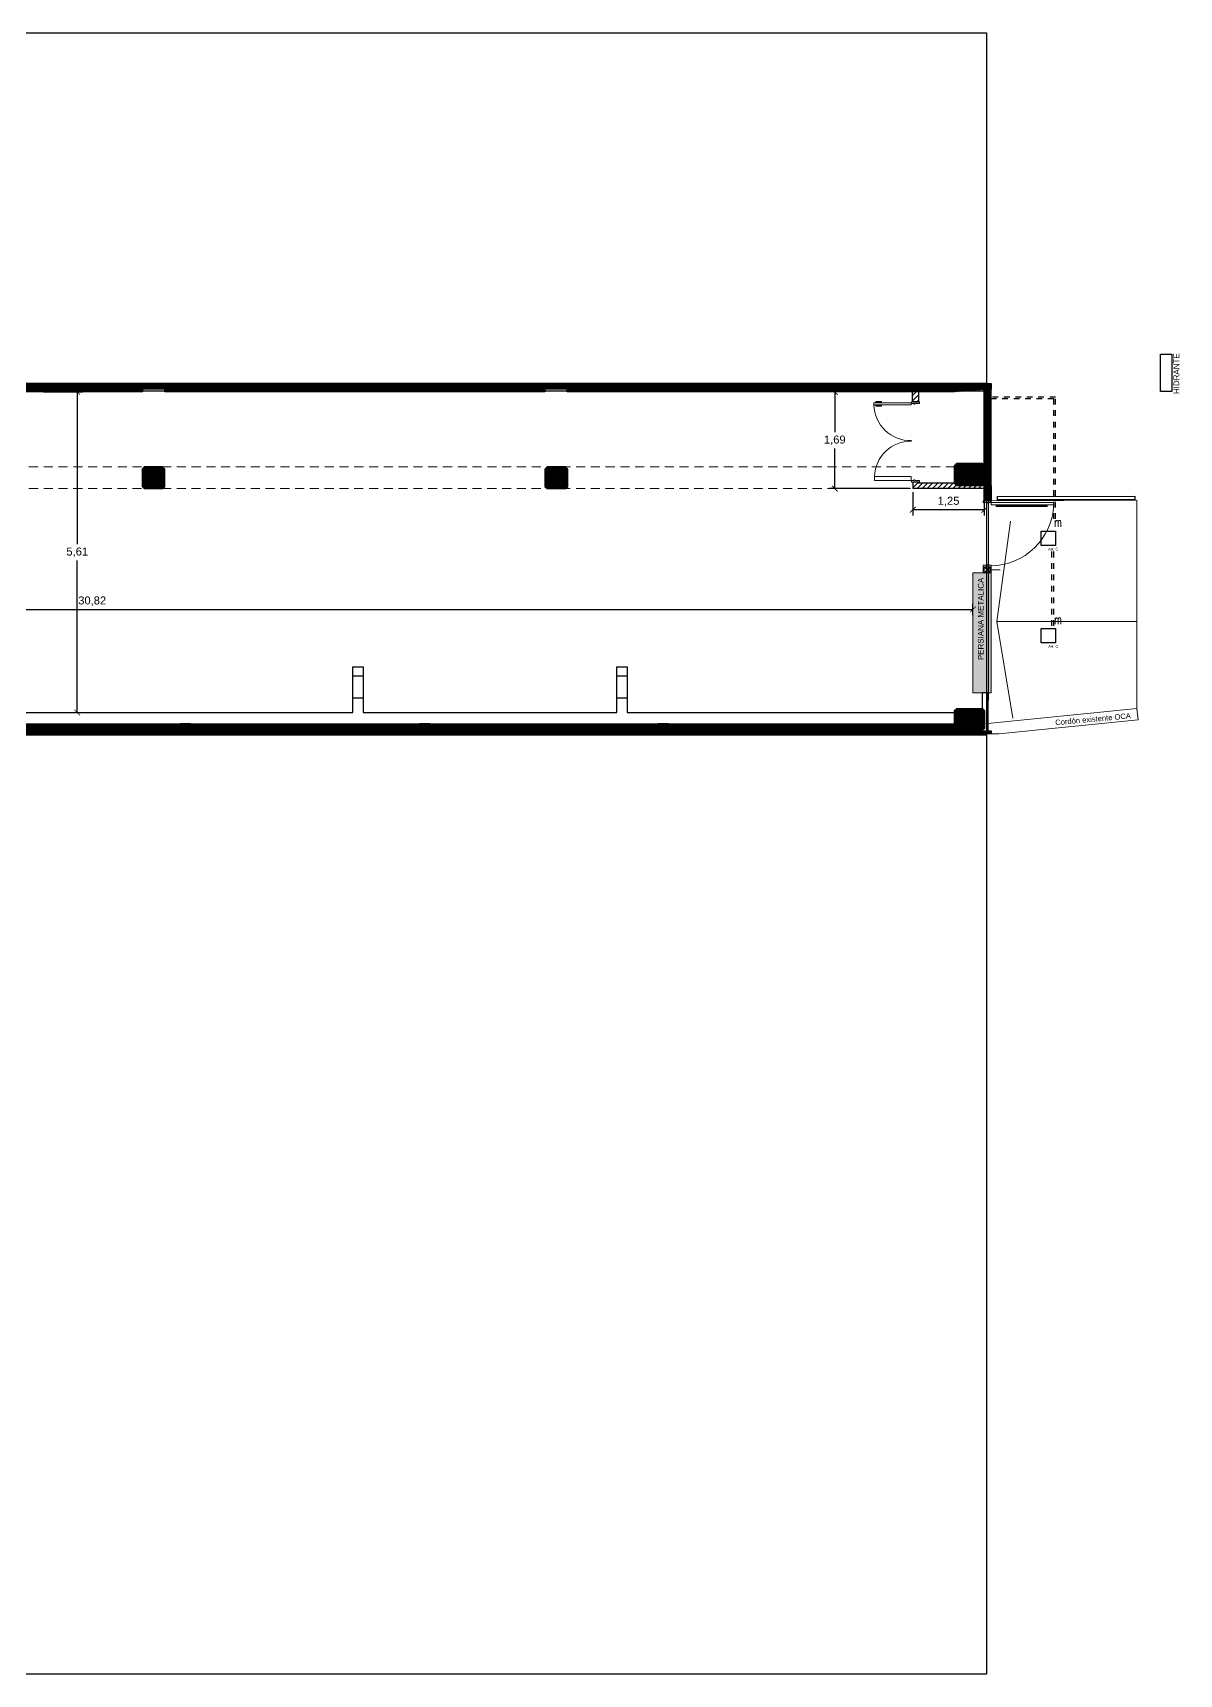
# Model space of a CAD drawing. Header units: millimetres. Extents: x 982.1 to 1021.6, y 2216.3 to 2245.1.
# Drawn here: x 1001.55 to 1021.61, y 2216.34 to 2245.06 of the extents above; entities that cross this region are included whole.
import ezdxf

# ---------------------------------------------------------------- set-up
doc = ezdxf.new("R2010")
doc.units = ezdxf.units.MM
doc.linetypes.add('HIDDEN2', pattern=[4.7625, 3.175, -1.5875])
for name, color, linetype in [('Barandas', 113, 'Continuous'), ('ESTRUCTURA', 3, 'Continuous'), ('H1', 253, 'Continuous'), ('Hatch - Medianera', 252, 'Continuous'), ('HT-Muros', 252, 'Continuous'), ('IA Hidrantes', 10, 'Continuous'), ('IE-Artefactos', 252, 'Continuous'), ('MU-Muros', 251, 'Continuous'), ('TA-Hatch Placa de roca de yeso', 253, 'Continuous')]:
    doc.layers.add(name, color=color, linetype=linetype)
for name, color, linetype, lineweight in [('CA-Puertas', 252, 'Continuous', 18), ('Proyección Viga', 14, 'HIDDEN2', 5), ('Vereda', 252, 'Continuous', 9)]:
    doc.layers.add(name, color=color, linetype=linetype, lineweight=lineweight)
doc.styles.add('ELE', font='SIMPLEX.SHX', dxfattribs={"width": 0.7})
doc.styles.get("Standard").update_dxf_attribs({"font": 'arial.ttf'})
doc.dimstyles.new('AEP', dxfattribs={"dimscale": 0.2, "dimtxt": 0.7, "dimasz": 0.5, "dimexe": 0.5, "dimexo": 0.3, "dimgap": 0.3, "dimtad": 1, "dimtih": 1, "dimtoh": 1, "dimtxsty": 'Standard', "dimblk": 'ARCHTICK', "dimcen": 0, "dimadec": 0, "dimazin": 0, "dimtfac": 1, "dimtmove": 0, "dimatfit": 3, "dimldrblk": 'DOT', "dimfxl": 1, "dimarcsym": 0})

# ---------------------------------------------------------------- blocks, each defined once
blk = doc.blocks.new('COL PARED')
at = {"layer": 'H1'}
h = blk.add_hatch(dxfattribs=at)
h.set_pattern_fill('ANSI31', color=256, scale=0.005)
h.paths.add_polyline_path([(0.52, 0.155), (0.48, 0.195), (0.04, 0.195), (0, 0.155), (0, -0.155), (0.04, -0.195), (0.48, -0.195), (0.52, -0.155)])
at = {"layer": 'ESTRUCTURA'}
blk.add_lwpolyline([(0, 0.155), (0.04, 0.195), (0.48, 0.195), (0.52, 0.155), (0.52, -0.155), (0.48, -0.195), (0.04, -0.195), (0, -0.155)], close=True, dxfattribs=at)
blk = doc.blocks.new('new blockSFEG')
at = {"ltscale": 0.05}
for p, q in [((1018.336, 2235.649), (1018.436, 2235.75)), ((1018.436, 2235.65), (1018.336, 2235.75))]:
    blk.add_line(p, q, dxfattribs=at)
blk.add_lwpolyline([(1018.336, 2235.75), (1018.436, 2235.75), (1018.436, 2235.65), (1018.336, 2235.65), (1018.336, 2235.75)], dxfattribs=at)
blk = doc.blocks.new('new blockiwej')
at = {"layer": 'CA-Puertas'}
for p, q in [((1016.303, 2238.667), (1016.303, 2238.675)), ((1016.311, 2238.667), (1016.311, 2238.675)), ((1016.303, 2238.619), (1016.303, 2238.611)), ((1016.311, 2238.619), (1016.311, 2238.611))]:
    blk.add_line(p, q, dxfattribs=at)
for points in [[(1016.291, 2238.659), (1016.291, 2238.667), (1016.323, 2238.667), (1016.323, 2238.659), (1016.291, 2238.659)], [(1016.303, 2238.675), (1016.399, 2238.675), (1016.399, 2238.682), (1016.303, 2238.682), (1016.303, 2238.675)], [(1016.267, 2238.627), (1016.919, 2238.627), (1016.919, 2238.659), (1016.267, 2238.659), (1016.267, 2238.627)], [(1016.291, 2238.627), (1016.291, 2238.619), (1016.323, 2238.619), (1016.323, 2238.627), (1016.291, 2238.627)], [(1016.303, 2238.611), (1016.399, 2238.611), (1016.399, 2238.603), (1016.303, 2238.603), (1016.303, 2238.611)], [(1016.279, 2237.371), (1016.92, 2237.371), (1016.92, 2237.303), (1016.279, 2237.303), (1016.279, 2237.371)]]:
    blk.add_lwpolyline(points, dxfattribs=at)
for points in [[(1016.927, 2238.681), (1016.927, 2238.651), (1016.967, 2238.651), (1016.967, 2238.639), (1016.987, 2238.639), (1016.987, 2238.651), (1017.067, 2238.651), (1017.067, 2238.681)], [(1016.927, 2237.273), (1016.927, 2237.303), (1016.967, 2237.303), (1016.967, 2237.315), (1016.987, 2237.315), (1016.987, 2237.303), (1017.067, 2237.303), (1017.067, 2237.273)]]:
    blk.add_lwpolyline(points, close=True, dxfattribs=at)
blk.add_circle((1016.922, 2238.656), 0.005, dxfattribs=at)
for centre, radius, start, end in [((1016.911, 2238.643), 0.644, 181.4144, 271.4128), ((1016.913, 2237.355), 0.634, 88.5872, 178.5856)]:
    blk.add_arc(centre, radius, start, end, dxfattribs=at)
blk = doc.blocks.new('new blockdewqwq')
at = {"layer": 'CA-Puertas'}
for p, q in [((1018.422, 2236.788), (1018.422, 2236.778)), ((1018.431, 2236.788), (1018.431, 2236.778)), ((1019.277, 2236.788), (1019.277, 2236.778)), ((1019.287, 2236.788), (1019.287, 2236.778))]:
    blk.add_line(p, q, dxfattribs=at)
for points in [[(1018.301, 2236.838), (1018.301, 2236.868), (1018.181, 2236.868), (1018.181, 2236.838)], [(1019.417, 2236.798), (1018.321, 2236.798), (1018.321, 2236.838), (1019.417, 2236.838), (1019.417, 2236.798)], [(1018.447, 2236.798), (1018.447, 2236.788), (1018.407, 2236.788), (1018.407, 2236.798), (1018.447, 2236.798)], [(1019.302, 2236.778), (1018.407, 2236.778), (1018.407, 2236.768), (1019.302, 2236.768), (1019.302, 2236.778)], [(1019.302, 2236.798), (1019.302, 2236.788), (1019.262, 2236.788), (1019.262, 2236.798), (1019.302, 2236.798)]]:
    blk.add_lwpolyline(points, dxfattribs=at)
for points in [[(1018.321, 2236.868), (1018.321, 2236.838), (1018.281, 2236.838), (1018.281, 2236.826), (1018.261, 2236.826), (1018.261, 2236.838), (1018.181, 2236.838), (1018.181, 2236.868)], [(1018.321, 2235.71), (1018.321, 2235.74), (1018.281, 2235.74), (1018.281, 2235.752), (1018.261, 2235.752), (1018.261, 2235.74), (1018.181, 2235.74), (1018.181, 2235.71)]]:
    blk.add_lwpolyline(points, close=True, dxfattribs=at)
blk.add_arc((1018.3, 2236.848), 1.118, 270.5143, 357.4446, dxfattribs=at)
blk = doc.blocks.new('_ARCHTICK')
at = {"color": 0, "linetype": 'ByBlock', "const_width": 0.15}
blk.add_lwpolyline([(-0.5, -0.5), (0.5, 0.5)], dxfattribs=at)
blk = doc.blocks.new('*D155')
at = {"layer": 'Defpoints', "color": 0, "linetype": 'ByBlock', "ltscale": 1e-05, "transparency": 16777216}
for p in [(1001.679, 2238.773), (1002.012, 2233.163), (1002.328, 2233.163)]:
    blk.add_point(p, dxfattribs=at)
at = {"layer": 'Hatch - Medianera', "color": 0, "linetype": 'ByBlock', "lineweight": -2, "ltscale": 1e-05, "transparency": 16777216}
for p, q in [((1001.739, 2238.773), (1002.428, 2238.773)), ((1002.328, 2238.773), (1002.328, 2236.112)), ((1002.328, 2233.163), (1002.328, 2235.824)), ((1002.072, 2233.163), (1002.428, 2233.163))]:
    blk.add_line(p, q, dxfattribs=at)
at = {"layer": 'Hatch - Medianera', "color": 0, "linetype": 'ByBlock', "lineweight": -2, "ltscale": 1e-05, "transparency": 16777216, "xscale": 0.1, "yscale": 0.1, "zscale": 0.1}
for p, rotation in [((1002.328, 2238.773), 90), ((1002.328, 2233.163), 270)]:
    blk.add_blockref('_ARCHTICK', p, dxfattribs=dict(at, rotation=rotation))
at = {"layer": 'Hatch - Medianera', "color": 0, "linetype": 'ByBlock', "ltscale": 1e-05, "transparency": 16777216, "insert": (1002.328, 2235.968), "char_height": 0.14, "attachment_point": 5}
blk.add_mtext('5,61', dxfattribs=at)
blk = doc.blocks.new('_Dot')
at = {"color": 0, "linetype": 'ByBlock', "lineweight": -2}
blk.add_line((-0.5, 0), (-1, 0), dxfattribs=at)
at = {"color": 0, "linetype": 'ByBlock', "const_width": 0.5}
blk.add_lwpolyline([(-0.25, 0, 1), (0.25, 0, 1)], format="xyb", close=True, dxfattribs=at)
blk = doc.blocks.new('*D156')
at = {"layer": 'Defpoints', "color": 0, "linetype": 'ByBlock', "ltscale": 1e-05, "transparency": 16777216}
for p in [(987.178, 2235.48), (1018.001, 2234.968), (1018.001, 2234.806)]:
    blk.add_point(p, dxfattribs=at)
at = {"layer": 'Hatch - Medianera', "color": 0, "linetype": 'ByBlock', "lineweight": -2, "ltscale": 1e-05, "transparency": 16777216}
for p, q in [((987.178, 2235.42), (987.178, 2234.868)), ((987.178, 2234.968), (1018.001, 2234.968)), ((1018.001, 2234.866), (1018.001, 2235.068))]:
    blk.add_line(p, q, dxfattribs=at)
at = {"layer": 'Hatch - Medianera', "color": 0, "linetype": 'ByBlock', "lineweight": -2, "ltscale": 1e-05, "transparency": 16777216, "xscale": 0.1, "yscale": 0.1, "zscale": 0.1, "rotation": 180}
blk.add_blockref('_ARCHTICK', (987.178, 2234.968), dxfattribs=at)
at = {"layer": 'Hatch - Medianera', "color": 0, "linetype": 'ByBlock', "lineweight": -2, "ltscale": 1e-05, "transparency": 16777216, "xscale": 0.1, "yscale": 0.1, "zscale": 0.1}
blk.add_blockref('_ARCHTICK', (1018.001, 2234.968), dxfattribs=at)
at = {"layer": 'Hatch - Medianera', "color": 0, "linetype": 'ByBlock', "ltscale": 1e-05, "transparency": 16777216, "insert": (1002.589, 2235.112), "char_height": 0.14, "attachment_point": 5}
blk.add_mtext('30,82', dxfattribs=at)
blk = doc.blocks.new('*D164')
at = {"layer": 'Defpoints', "color": 0, "linetype": 'ByBlock', "ltscale": 1e-05, "transparency": 16777216}
for p in [(1016.95, 2237.081), (1018.201, 2237.081), (1016.95, 2236.712)]:
    blk.add_point(p, dxfattribs=at)
at = {"layer": 'Hatch - Medianera', "color": 0, "linetype": 'ByBlock', "lineweight": -2, "ltscale": 1e-05, "transparency": 16777216}
for p, q in [((1016.95, 2237.021), (1016.95, 2236.612)), ((1018.201, 2237.021), (1018.201, 2236.612)), ((1018.201, 2236.712), (1016.95, 2236.712))]:
    blk.add_line(p, q, dxfattribs=at)
at = {"layer": 'Hatch - Medianera', "color": 0, "linetype": 'ByBlock', "lineweight": -2, "ltscale": 1e-05, "transparency": 16777216, "xscale": 0.1, "yscale": 0.1, "zscale": 0.1, "rotation": 180}
blk.add_blockref('_ARCHTICK', (1016.95, 2236.712), dxfattribs=at)
at = {"layer": 'Hatch - Medianera', "color": 0, "linetype": 'ByBlock', "lineweight": -2, "ltscale": 1e-05, "transparency": 16777216, "xscale": 0.1, "yscale": 0.1, "zscale": 0.1}
blk.add_blockref('_ARCHTICK', (1018.201, 2236.712), dxfattribs=at)
at = {"layer": 'Hatch - Medianera', "color": 0, "linetype": 'ByBlock', "ltscale": 1e-05, "transparency": 16777216, "insert": (1017.575, 2236.856), "char_height": 0.14, "attachment_point": 5}
blk.add_mtext('1,25', dxfattribs=at)
blk = doc.blocks.new('*D165')
at = {"layer": 'Defpoints', "color": 0, "linetype": 'ByBlock', "ltscale": 1e-05, "transparency": 16777216}
for p in [(1015.584, 2238.773), (1016.946, 2238.773), (1016.95, 2237.081)]:
    blk.add_point(p, dxfattribs=at)
at = {"layer": 'Hatch - Medianera', "color": 0, "linetype": 'ByBlock', "lineweight": -2, "ltscale": 1e-05, "transparency": 16777216}
for p, q in [((1016.886, 2238.773), (1015.484, 2238.773)), ((1015.584, 2238.773), (1015.584, 2238.071)), ((1015.584, 2237.081), (1015.584, 2237.783)), ((1016.89, 2237.081), (1015.484, 2237.081))]:
    blk.add_line(p, q, dxfattribs=at)
at = {"layer": 'Hatch - Medianera', "color": 0, "linetype": 'ByBlock', "lineweight": -2, "ltscale": 1e-05, "transparency": 16777216, "xscale": 0.1, "yscale": 0.1, "zscale": 0.1}
for p, rotation in [((1015.584, 2238.773), 90), ((1015.584, 2237.081), 270)]:
    blk.add_blockref('_ARCHTICK', p, dxfattribs=dict(at, rotation=rotation))
at = {"layer": 'Hatch - Medianera', "color": 0, "linetype": 'ByBlock', "ltscale": 1e-05, "transparency": 16777216, "insert": (1015.584, 2237.927), "char_height": 0.14, "attachment_point": 5}
blk.add_mtext('1,69', dxfattribs=at)

msp = doc.modelspace()

# ---------------------------------------------------------------- hatches: boundary and pattern name
at = {"layer": 'CA-Puertas', "ltscale": 0.05}
h = msp.add_hatch(color=251, dxfattribs=at)
h.dxf.hatch_style = 1
h.paths.add_polyline_path([(1018.321, 2233.51), (1018.001, 2233.51), (1018.001, 2235.61), (1018.321, 2235.61)])
at = {"layer": 'H1'}
h = msp.add_hatch(dxfattribs=at)
h.set_pattern_fill('ANSI31', color=256, scale=0.005)
h.set_pattern_definition([(45, (1003.660522, 2237.211109), (-0.0112253, 0.0112253), [])])
h.paths.add_polyline_path([(1003.501, 2237.081), (1003.821, 2237.081), (1003.861, 2237.118), (1003.861, 2237.421), (1003.821, 2237.461), (1003.501, 2237.461), (1003.461, 2237.421), (1003.461, 2237.118)])
h = msp.add_hatch(dxfattribs=at)
h.set_pattern_fill('ANSI31', color=256, scale=0.005)
h.set_pattern_definition([(45, (1010.710522, 2237.211109), (-0.0112253, 0.0112253), [])])
h.paths.add_polyline_path([(1010.551, 2237.081), (1010.871, 2237.081), (1010.911, 2237.118), (1010.911, 2237.421), (1010.871, 2237.461), (1010.551, 2237.461), (1010.511, 2237.421), (1010.511, 2237.118)])
at = {"layer": 'HT-Muros'}
h = msp.add_hatch(dxfattribs=at)
h.set_pattern_fill('ANSI31', color=256, scale=0.005)
h.set_pattern_definition([(45, (0, 76.55064), (-0.01122532015, 0.01122532015), [])])
edge = h.paths.add_edge_path()
edge.add_line((1018.321, 2238.823), (1017.681, 2238.823))
edge.add_line((1017.681, 2238.823), (1017.681, 2238.773))
edge.add_line((1017.681, 2238.773), (1010.901, 2238.773))
edge.add_line((1010.901, 2238.773), (1010.901, 2238.823))
edge.add_line((1010.901, 2238.823), (1010.511, 2238.823))
edge.add_line((1010.511, 2238.823), (1010.511, 2238.773))
edge.add_line((1010.511, 2238.773), (1003.861, 2238.773))
edge.add_line((1003.861, 2238.773), (1003.861, 2238.823))
edge.add_line((1003.861, 2238.823), (1003.471, 2238.823))
edge.add_line((1003.471, 2238.823), (1003.471, 2238.773))
edge.add_line((1003.471, 2238.773), (996.601, 2238.773))
edge.add_line((996.601, 2238.773), (996.601, 2238.823))
edge.add_line((996.601, 2238.823), (996.201, 2238.823))
edge.add_line((996.201, 2238.823), (996.201, 2238.773))
edge.add_line((996.201, 2238.773), (991.951, 2238.773))
edge.add_line((991.951, 2238.773), (991.951, 2238.823))
edge.add_line((991.951, 2238.823), (991.551, 2238.823))
edge.add_line((991.551, 2238.823), (991.551, 2238.773))
edge.add_line((991.551, 2238.773), (987.301, 2238.773))
edge.add_line((987.301, 2238.773), (987.301, 2238.823))
edge.add_line((987.301, 2238.823), (986.901, 2238.823))
edge.add_line((986.901, 2238.823), (986.901, 2238.923))
edge.add_line((986.901, 2238.923), (1018.321, 2238.923))
edge.add_line((1018.321, 2238.923), (1018.321, 2238.823))
edge.add_line((1018.321, 2238.823), (1017.681, 2238.823))
edge.add_line((1017.681, 2238.823), (1017.681, 2238.773))
h = msp.add_hatch(dxfattribs=at)
h.set_pattern_fill('ANSI31', color=256, scale=0.005)
h.set_pattern_definition([(45, (-62.081782, 76.60064), (-0.01122532015, 0.01122532015), [])])
h.paths.add_polyline_path([(1018.201, 2236.868), (1018.281, 2236.868), (1018.321, 2236.868), (1018.321, 2238.823), (1018.201, 2238.823)])
at = {"layer": 'HT-Muros', "ltscale": 0.05}
h = msp.add_hatch(dxfattribs=at)
h.set_pattern_fill('ANSI31', color=256, scale=0.12, angle=135)
h.set_pattern_definition([(180, (3.51, 0), (-1e-16, -0.381), [])])
edge = h.paths.add_edge_path()
edge.add_line((1007.152, 2233.163), (1007.152, 2233.963))
edge.add_line((1007.152, 2233.963), (1007.332, 2233.963))
edge.add_line((1007.332, 2233.963), (1007.332, 2233.163))
h = msp.add_hatch(dxfattribs=at)
h.set_pattern_fill('ANSI31', color=256, scale=0.12, angle=135)
edge = h.paths.add_edge_path()
edge.add_line((1011.772, 2233.163), (1011.772, 2233.963))
edge.add_line((1011.772, 2233.963), (1011.952, 2233.963))
edge.add_line((1011.952, 2233.963), (1011.952, 2233.163))
at = {"layer": 'HT-Muros'}
h = msp.add_hatch(dxfattribs=at)
h.set_pattern_fill('ANSI31', color=256, scale=0.005)
h.set_pattern_definition([(45, (-76.941782, 76.55064), (-0.01122532015, 0.01122532015), [])])
h.paths.add_polyline_path([(996.601, 2232.963), (1017.681, 2232.963), (1017.681, 2232.883), (1017.721, 2232.843), (1018.321, 2232.843), (1018.321, 2232.788), (996.601, 2232.788)])
at = {"layer": 'TA-Hatch Placa de roca de yeso', "linetype": 'ByBlock', "ltscale": 5e-05}
h = msp.add_hatch(dxfattribs=at)
h.set_pattern_fill('ANSI31', color=256, scale=0.02)
h.paths.add_polyline_path([(1017.049, 2238.773), (1016.946, 2238.773), (1016.946, 2238.602), (1017.048, 2238.602)])
h = msp.add_hatch(dxfattribs=at)
h.set_pattern_fill('ANSI31', color=256, scale=0.02)
h.paths.add_polyline_path([(1017.655, 2237.181), (1017.265, 2237.181), (1017.052, 2237.181), (1017.052, 2237.195), (1016.95, 2237.195), (1016.95, 2237.081), (1018.201, 2237.081), (1018.201, 2237.181)])

# ---------------------------------------------------------------- linework, layer by layer
at = {"linetype": 'ByBlock', "ltscale": 1e-05}
for points in [[(986.781, 2245.058), (1018.242, 2245.058), (1018.242, 2238.923), (986.781, 2238.923)], [(986.781, 2232.773), (1018.242, 2232.773), (1018.242, 2216.335), (986.781, 2216.335)]]:
    msp.add_lwpolyline(points, close=True, dxfattribs=at)
at = {"layer": 'Barandas', "linetype": 'ByBlock', "ltscale": 1e-05}
msp.add_lwpolyline([(1018.431, 2236.866), (1018.431, 2236.946), (1020.835, 2236.948), (1020.835, 2236.888), (1018.431, 2236.886)], dxfattribs=at)
at = {"layer": 'CA-Puertas'}
msp.add_lwpolyline([(1018.321, 2233.51), (1018.001, 2233.51), (1018.001, 2235.61), (1018.321, 2235.61)], close=True, dxfattribs=at)
for points in [[(1018.181, 2235.71), (1018.181, 2235.61)], [(1018.321, 2235.71), (1018.321, 2235.61)], [(1018.332, 2235.66), (1018.477, 2235.66)]]:
    msp.add_lwpolyline(points, dxfattribs=at)
at = {"layer": 'ESTRUCTURA'}
for points in [[(1003.501, 2237.081), (1003.821, 2237.081), (1003.861, 2237.118), (1003.861, 2237.421), (1003.821, 2237.461), (1003.501, 2237.461), (1003.461, 2237.421), (1003.461, 2237.118)], [(1010.551, 2237.081), (1010.871, 2237.081), (1010.911, 2237.118), (1010.911, 2237.421), (1010.871, 2237.461), (1010.551, 2237.461), (1010.511, 2237.421), (1010.511, 2237.118)]]:
    msp.add_lwpolyline(points, close=True, dxfattribs=at)
at = {"layer": 'Hatch - Medianera', "linetype": 'ByBlock', "ltscale": 1e-05}
msp.add_lwpolyline([(986.681, 2238.793), (1018.242, 2238.793), (1018.242, 2232.773), (986.681, 2232.773)], close=True, dxfattribs=at)
at = {"layer": 'IA Hidrantes', "ltscale": 0.05}
msp.add_lwpolyline([(1021.482, 2238.782), (1021.282, 2238.782), (1021.282, 2239.432), (1021.482, 2239.432)], close=True, dxfattribs=at)
at = {"layer": 'IE-Artefactos', "linetype": 'HIDDEN2', "ltscale": 0.025}
for points in [[(1019.445, 2236.553), (1019.445, 2238.681), (1018.321, 2238.681)], [(1019.415, 2236.553), (1019.415, 2238.651), (1018.321, 2238.651)], [(1019.379, 2235.979), (1019.379, 2234.635)], [(1019.409, 2235.979), (1019.409, 2234.681)]]:
    msp.add_lwpolyline(points, dxfattribs=at)
at = {"layer": 'IE-Artefactos'}
for points in [[(1019.195, 2236.337), (1019.445, 2236.337), (1019.445, 2236.087), (1019.195, 2236.087), (1019.195, 2236.337)], [(1019.195, 2234.635), (1019.445, 2234.635), (1019.445, 2234.385), (1019.195, 2234.385), (1019.195, 2234.635)]]:
    msp.add_lwpolyline(points, dxfattribs=at)
at = {"layer": 'MU-Muros'}
for points in [[(986.901, 2238.923), (1018.321, 2238.923), (1018.321, 2238.823), (1017.681, 2238.823), (1017.681, 2238.773)], [(1018.201, 2237.103), (1018.201, 2237.173), (1018.161, 2237.133), (1017.721, 2237.133), (1017.681, 2237.173), (1017.681, 2237.483), (1017.721, 2237.523), (1018.161, 2237.523), (1018.201, 2237.483), (1018.201, 2238.823), (1017.681, 2238.823), (1017.681, 2238.773), (1010.901, 2238.773), (1010.901, 2238.823), (1010.511, 2238.823), (1010.511, 2238.773), (1003.861, 2238.773), (1003.861, 2238.823), (1003.471, 2238.823), (1003.471, 2238.773), (996.601, 2238.773)], [(1018.321, 2238.823), (1017.681, 2238.823), (1017.681, 2238.773), (1010.901, 2238.773), (1010.901, 2238.823), (1010.511, 2238.823), (1010.511, 2238.773), (1003.861, 2238.773), (1003.861, 2238.823), (1003.471, 2238.823), (1003.471, 2238.773), (996.601, 2238.773)], [(1017.049, 2238.773), (1017.048, 2238.602), (1016.946, 2238.602), (1016.946, 2238.773)], [(1018.321, 2237.132), (1018.321, 2238.823), (1018.201, 2238.823), (1018.201, 2237.132)], [(1016.946, 2238.602), (1017.048, 2238.602)], [(1016.95, 2237.195), (1016.95, 2237.081)], [(1017.052, 2237.195), (1016.95, 2237.195)], [(1017.655, 2237.181), (1018.201, 2237.181), (1018.201, 2237.081), (1016.95, 2237.081)], [(1017.052, 2237.181), (1017.052, 2237.195)], [(1017.052, 2237.181), (1017.655, 2237.181)], [(1018.321, 2237.132), (1018.321, 2236.868), (1018.201, 2236.868), (1018.201, 2237.103)], [(1007.152, 2233.163), (1007.152, 2233.963), (1007.332, 2233.963), (1007.332, 2233.163)], [(1011.772, 2233.163), (1011.772, 2233.963), (1011.952, 2233.963), (1011.952, 2233.163)], [(1018.161, 2233.51), (1018.161, 2233.236)], [(1018.261, 2233.51), (1018.261, 2232.843)], [(996.601, 2232.963), (1017.681, 2232.963), (1017.681, 2232.963), (1017.681, 2233.193), (1017.721, 2233.233), (1018.161, 2233.233), (1018.201, 2233.193)], [(1001.422, 2233.163), (1007.152, 2233.163)], [(1004.316, 2232.963), (1004.136, 2232.963)], [(1007.332, 2233.163), (1011.772, 2233.163)], [(1008.496, 2232.963), (1008.316, 2232.963)], [(1011.952, 2233.163), (1017.682, 2233.163)], [(1012.676, 2232.963), (1012.496, 2232.963)]]:
    msp.add_lwpolyline(points, dxfattribs=at)
at = {"layer": 'MU-Muros', "ltscale": 0.05}
msp.add_lwpolyline([(1018.261, 2233.51), (1018.161, 2233.51)], dxfattribs=at)
at = {"layer": 'MU-Muros'}
msp.add_lwpolyline([(996.601, 2232.963), (1017.681, 2232.963), (1017.681, 2232.883), (1017.721, 2232.843), (1018.321, 2232.843), (1018.321, 2232.788), (996.601, 2232.788)], close=True, dxfattribs=at)
at = {"layer": 'Proyección Viga', "ltscale": 0.05}
for points in [[(1018.202, 2237.461), (996.602, 2237.461)], [(1018.201, 2237.081), (996.602, 2237.081)]]:
    msp.add_lwpolyline(points, dxfattribs=at)
at = {"layer": 'Vereda', "linetype": 'ByBlock', "ltscale": 1e-05}
msp.add_lwpolyline([(1018.274, 2233.373), (1018.274, 2236.868)], dxfattribs=at)
at = {"layer": 'Vereda', "ltscale": 0.05}
for points in [[(1018.321, 2236.868), (1020.872, 2236.877), (1020.872, 2235.633)], [(1018.662, 2236.513), (1018.42, 2234.756), (1018.701, 2233.062)], [(1020.872, 2233.236), (1020.872, 2235.648)], [(1018.42, 2234.756), (1020.872, 2234.756)], [(1020.872, 2233.236), (1018.202, 2232.963)], [(1020.892, 2233.037), (1020.872, 2233.236)], [(1020.892, 2233.037), (1018.457, 2232.788)], [(1018.321, 2232.788), (1018.457, 2232.788)]]:
    msp.add_lwpolyline(points, dxfattribs=at)

# ---------------------------------------------------------------- block references
for name, p in [('COL PARED', (1017.682, 2237.331)), ('new blockdewqwq', (0, 0)), ('COL PARED', (1017.682, 2233.041))]:
    msp.add_blockref(name, p)
at = {"layer": 'Barandas'}
msp.add_blockref('new blockSFEG', (-0.137, -0.039), dxfattribs=at)
at = {"layer": 'CA-Puertas'}
msp.add_blockref('new blockiwej', (0, -0.078), dxfattribs=at)

# ---------------------------------------------------------------- texts
at = {"layer": 'CA-Puertas', "ltscale": 0.05, "insert": (1017.922, 2234.08), "char_height": 0.1, "width": 1.72089, "attachment_point": 1, "rotation": 90}
msp.add_mtext('{\\fArial|b1|i0|c0|p34;\\P}PERSIANA METALICA', dxfattribs=at)
at = {"layer": 'IA Hidrantes', "ltscale": 0.05, "insert": (1021.511, 2238.486), "char_height": 0.1, "attachment_point": 1, "rotation": 90}
msp.add_mtext_dynamic_manual_height_columns('\\pxqc;HIDRANTE', width=1.21367, gutter_width=12.5, heights=[0], dxfattribs=at)
at = {"layer": 'IE-Artefactos', "style": 'ELE', "width": 0.6}
for p in [(1019.426, 2236.412), (1019.426, 2236.412), (1019.426, 2234.71), (1019.426, 2234.71)]:
    msp.add_text('m', height=0.17, dxfattribs=at).set_placement(p)
at = {"layer": 'IE-Artefactos', "char_height": 0.05, "attachment_point": 1}
for insert in [(1019.319, 2236.048), (1019.319, 2234.346)]:
    msp.add_mtext_dynamic_manual_height_columns('Art. C', width=10.62869, gutter_width=12.5, heights=[0], dxfattribs=dict(at, insert=insert))
at = {"layer": 'Vereda', "ltscale": 0.05, "insert": (1019.438, 2233.035), "char_height": 0.095, "attachment_point": 1, "rotation": 5.2486}
msp.add_mtext_dynamic_manual_height_columns('Cordón existente OCA', width=7.75203, gutter_width=12.5, heights=[0], dxfattribs=at)

# ---------------------------------------------------------------- dimensions: what is measured, and where the dimension line sits
at = {"layer": 'Hatch - Medianera', "linetype": 'ByBlock', "ltscale": 1e-05}
for base, p1, p2, picture, middle in [((1002.328, 2233.163), (1001.679, 2238.773), (1002.012, 2233.163), '*D155', (1002.328, 2235.968)), ((1015.584, 2238.773), (1016.95, 2237.081), (1016.946, 2238.773), '*D165', (1015.584, 2237.927))]:
    dim = msp.add_linear_dim(base=base, p1=p1, p2=p2, angle=90, dimstyle='AEP', dxfattribs=at)
    dim.commit()
    dim.dimension.update_dxf_attribs({"geometry": picture, "text_midpoint": middle})
for base, p1, p2, picture, middle in [((1016.95, 2236.712), (1018.201, 2237.081), (1016.95, 2237.081), '*D164', (1017.575, 2236.856)), ((1018.001, 2234.968), (987.178, 2235.48), (1018.001, 2234.806), '*D156', (1002.589, 2235.112))]:
    dim = msp.add_linear_dim(base=base, p1=p1, p2=p2, dimstyle='AEP', dxfattribs=at)
    dim.commit()
    dim.dimension.update_dxf_attribs({"geometry": picture, "text_midpoint": middle})

doc.saveas('drawing.dxf')
